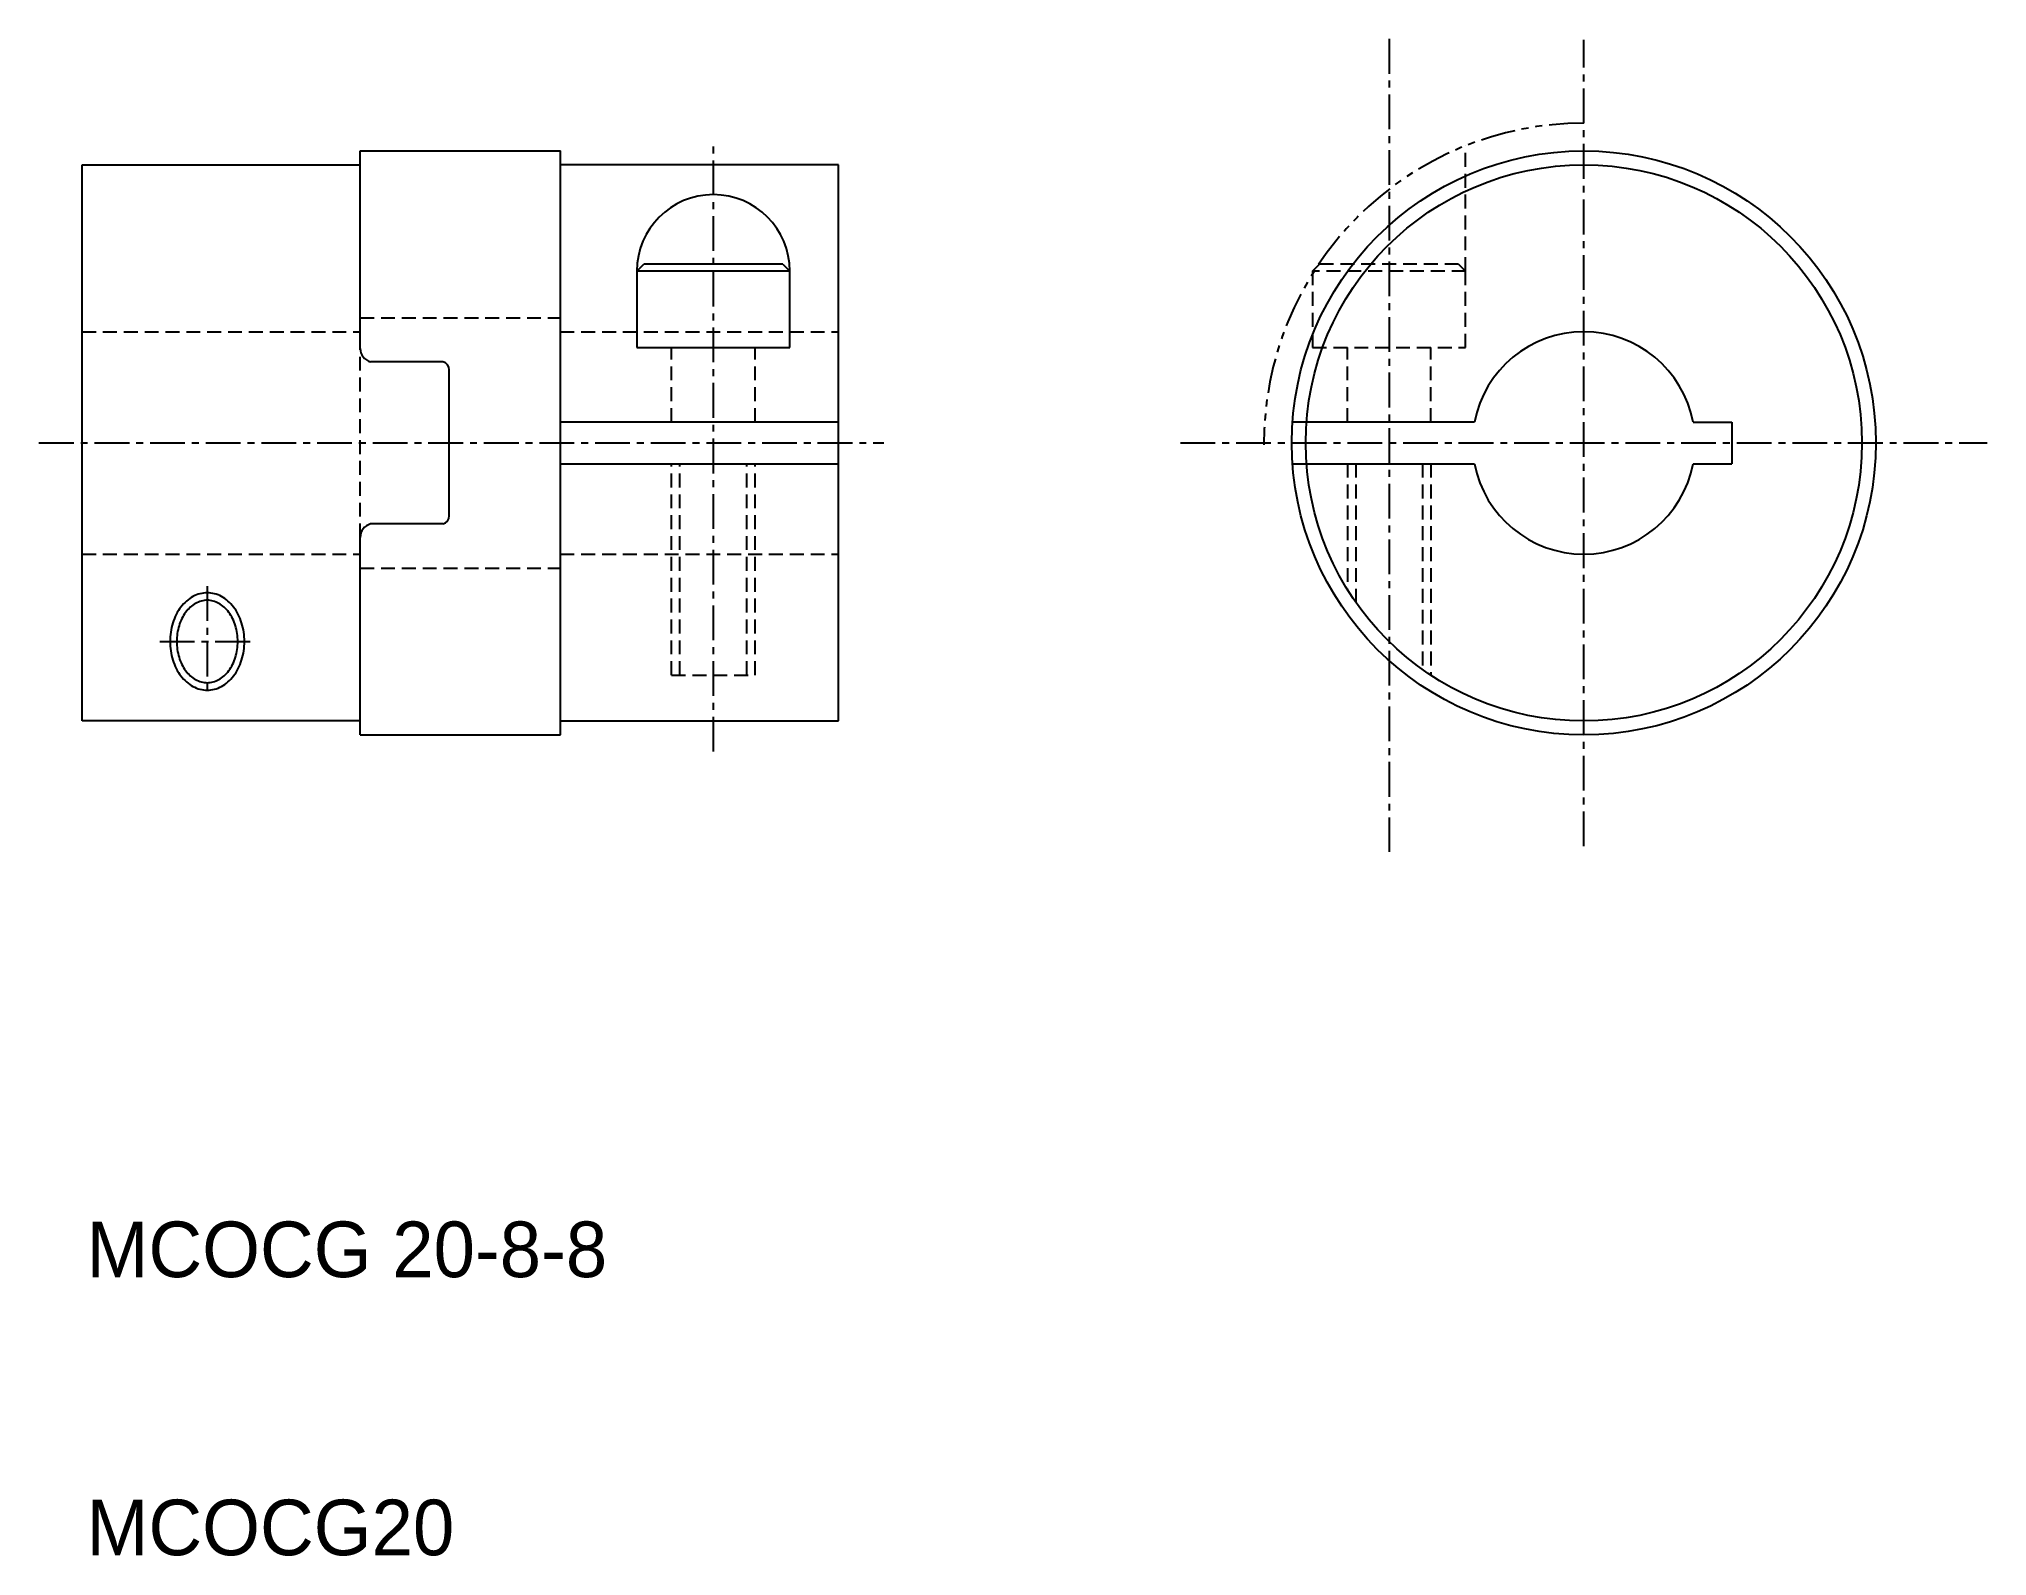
# Model space of a CAD drawing. Extents: x 230 to 300, y 396 to 450.6.
import ezdxf

# ---------------------------------------------------------------- set-up
doc = ezdxf.new("R2010")
doc.units = 0
for name, pattern in [('CENTER', [2, 1.25, -0.25, 0.25, -0.25]), ('DASHED', [0.75, 0.5, -0.25]), ('PHANTOM', [2.5, 1.25, -0.25, 0.25, -0.25, 0.25, -0.25])]:
    doc.linetypes.add(name, pattern=pattern)
doc.layers.get('0').update_dxf_attribs({"linetype": 'CONTINUOUS'})
doc.layers.add('CENTER', color=1, linetype='CENTER')

msp = doc.modelspace()

# ---------------------------------------------------------------- linework, layer by layer
at = {"color": 7, "linetype": 'CONTINUOUS'}
for p, q in [((241.508, 439.457), (241.508, 446.557)), ((241.508, 446.557), (248.708, 446.557)), ((248.708, 425.557), (248.708, 446.557)), ((231.508, 426.057), (231.508, 446.057)), ((231.508, 446.057), (241.508, 446.057)), ((258.708, 446.057), (248.708, 446.057)), ((258.708, 426.057), (258.708, 446.057)), ((251.458, 442.235), (251.708, 442.485)), ((251.458, 442.235), (251.458, 439.485)), ((256.958, 442.235), (251.458, 442.235)), ((256.708, 442.485), (251.708, 442.485)), ((256.708, 442.485), (256.958, 442.235)), ((256.958, 439.485), (256.958, 442.235)), ((275.758, 442.235), (276.008, 442.485)), ((251.458, 439.485), (256.958, 439.485)), ((244.708, 433.432), (244.708, 438.683)), ((258.708, 436.807), (248.708, 436.807)), ((281.579, 436.807), (275.035, 436.807)), ((289.437, 436.807), (290.832, 436.807)), ((290.832, 436.807), (290.832, 435.307)), ((248.708, 435.307), (258.708, 435.307)), ((275.035, 435.307), (281.579, 435.307)), ((289.437, 435.307), (290.832, 435.307)), ((241.508, 425.557), (241.508, 432.657)), ((241.508, 426.057), (231.508, 426.057)), ((248.708, 426.057), (258.708, 426.057)), ((241.508, 425.557), (248.708, 425.557))]:
    msp.add_line(p, q, dxfattribs=at)
at = {"color": 3, "linetype": 'DASHED'}
for p, q in [((281.258, 442.235), (281.258, 446.743)), ((281.258, 442.235), (275.758, 442.235)), ((275.758, 442.235), (275.758, 439.485)), ((281.008, 442.485), (276.008, 442.485)), ((281.008, 442.485), (281.258, 442.235)), ((281.258, 439.485), (281.258, 442.235)), ((231.508, 440.057), (241.508, 440.057)), ((241.508, 440.557), (248.708, 440.557)), ((248.708, 440.057), (258.708, 440.057)), ((241.508, 432.657), (241.508, 439.457)), ((252.708, 436.807), (252.708, 439.485)), ((255.708, 436.807), (255.708, 439.485)), ((275.758, 439.485), (281.258, 439.485)), ((277.008, 436.807), (277.008, 439.485)), ((280.008, 436.807), (280.008, 439.485)), ((252.708, 427.706), (252.708, 435.307)), ((253.008, 427.706), (253.008, 435.307)), ((255.408, 427.706), (255.408, 435.307)), ((255.708, 427.706), (255.708, 435.307)), ((277.008, 435.307), (277.008, 430.789)), ((277.308, 435.307), (277.308, 430.334)), ((279.708, 435.307), (279.708, 427.911)), ((280.008, 435.307), (280.008, 427.706)), ((231.508, 432.057), (241.508, 432.057)), ((241.508, 431.557), (248.708, 431.557)), ((248.708, 432.057), (258.708, 432.057)), ((252.708, 427.706), (255.708, 427.706))]:
    msp.add_line(p, q, dxfattribs=at)
for p, q in [((244.483, 438.973), (241.883, 438.973)), ((244.483, 433.141), (241.883, 433.141))]:
    msp.add_line(p, q)
at = {"color": 3, "linetype": 'CONTINUOUS'}
msp.add_polyline3d([(236.008, 430.666, 0), (235.942, 430.664, 0), (235.877, 430.658, 0), (235.812, 430.647, 0), (235.747, 430.633, 0), (235.683, 430.614, 0), (235.619, 430.591, 0), (235.557, 430.564, 0), (235.496, 430.533, 0), (235.435, 430.498, 0), (235.377, 430.46, 0), (235.32, 430.417, 0), (235.264, 430.371, 0), (235.21, 430.322, 0), (235.158, 430.269, 0), (235.109, 430.213, 0), (235.061, 430.154, 0), (235.016, 430.091, 0), (234.973, 430.026, 0), (234.932, 429.959, 0), (234.894, 429.888, 0), (234.859, 429.816, 0), (234.827, 429.741, 0), (234.797, 429.664, 0), (234.771, 429.586, 0), (234.747, 429.506, 0), (234.726, 429.424, 0), (234.709, 429.341, 0), (234.694, 429.257, 0), (234.683, 429.173, 0), (234.675, 429.087, 0), (234.67, 429.002, 0), (234.669, 428.916, 0), (234.67, 428.83, 0), (234.675, 428.744, 0), (234.683, 428.659, 0), (234.694, 428.574, 0), (234.709, 428.49, 0), (234.726, 428.408, 0), (234.747, 428.326, 0), (234.771, 428.246, 0), (234.797, 428.167, 0), (234.827, 428.091, 0), (234.859, 428.016, 0), (234.894, 427.943, 0), (234.932, 427.873, 0), (234.973, 427.805, 0), (235.016, 427.74, 0), (235.061, 427.678, 0), (235.109, 427.619, 0), (235.158, 427.563, 0), (235.21, 427.51, 0), (235.264, 427.46, 0), (235.32, 427.414, 0), (235.377, 427.372, 0), (235.435, 427.333, 0), (235.496, 427.299, 0), (235.557, 427.268, 0), (235.619, 427.241, 0), (235.683, 427.218, 0), (235.747, 427.199, 0), (235.812, 427.184, 0), (235.877, 427.174, 0), (235.942, 427.167, 0), (236.008, 427.165, 0), (236.074, 427.167, 0), (236.139, 427.174, 0), (236.205, 427.184, 0), (236.269, 427.199, 0), (236.334, 427.218, 0), (236.397, 427.241, 0), (236.459, 427.268, 0), (236.521, 427.299, 0), (236.581, 427.333, 0), (236.639, 427.372, 0), (236.697, 427.414, 0), (236.752, 427.46, 0), (236.806, 427.51, 0), (236.858, 427.563, 0), (236.908, 427.619, 0), (236.955, 427.678, 0), (237, 427.74, 0), (237.043, 427.805, 0), (237.084, 427.873, 0), (237.122, 427.943, 0), (237.157, 428.016, 0), (237.189, 428.091, 0), (237.219, 428.167, 0), (237.245, 428.246, 0), (237.269, 428.326, 0), (237.29, 428.408, 0), (237.307, 428.49, 0), (237.322, 428.574, 0), (237.333, 428.659, 0), (237.341, 428.744, 0), (237.346, 428.83, 0), (237.347, 428.916, 0), (237.346, 429.002, 0), (237.341, 429.087, 0), (237.333, 429.173, 0), (237.322, 429.257, 0), (237.307, 429.341, 0), (237.29, 429.424, 0), (237.269, 429.506, 0), (237.245, 429.586, 0), (237.219, 429.664, 0), (237.189, 429.741, 0), (237.157, 429.816, 0), (237.122, 429.888, 0), (237.084, 429.959, 0), (237.043, 430.026, 0), (237, 430.091, 0), (236.955, 430.154, 0), (236.908, 430.213, 0), (236.858, 430.269, 0), (236.806, 430.322, 0), (236.752, 430.371, 0), (236.697, 430.417, 0), (236.639, 430.46, 0), (236.581, 430.498, 0), (236.521, 430.533, 0), (236.459, 430.564, 0), (236.397, 430.591, 0), (236.334, 430.614, 0), (236.269, 430.633, 0), (236.205, 430.647, 0), (236.139, 430.658, 0), (236.074, 430.664, 0), (236.008, 430.666, 0)], dxfattribs=at)
at = {"color": 7, "linetype": 'CONTINUOUS'}
msp.add_polyline3d([(236.008, 430.398, 0), (235.954, 430.396, 0), (235.901, 430.391, 0), (235.847, 430.382, 0), (235.794, 430.369, 0), (235.741, 430.353, 0), (235.69, 430.334, 0), (235.638, 430.311, 0), (235.588, 430.285, 0), (235.539, 430.256, 0), (235.491, 430.223, 0), (235.444, 430.187, 0), (235.398, 430.148, 0), (235.354, 430.106, 0), (235.312, 430.061, 0), (235.271, 430.014, 0), (235.232, 429.964, 0), (235.195, 429.911, 0), (235.16, 429.856, 0), (235.127, 429.799, 0), (235.096, 429.739, 0), (235.067, 429.678, 0), (235.04, 429.614, 0), (235.016, 429.549, 0), (234.994, 429.483, 0), (234.975, 429.415, 0), (234.958, 429.346, 0), (234.944, 429.276, 0), (234.932, 429.205, 0), (234.923, 429.133, 0), (234.916, 429.061, 0), (234.912, 428.989, 0), (234.911, 428.916, 0), (234.912, 428.843, 0), (234.916, 428.771, 0), (234.923, 428.698, 0), (234.932, 428.627, 0), (234.944, 428.556, 0), (234.958, 428.486, 0), (234.975, 428.417, 0), (234.994, 428.349, 0), (235.016, 428.282, 0), (235.04, 428.217, 0), (235.067, 428.154, 0), (235.096, 428.092, 0), (235.127, 428.033, 0), (235.16, 427.976, 0), (235.195, 427.921, 0), (235.232, 427.868, 0), (235.271, 427.818, 0), (235.312, 427.77, 0), (235.354, 427.726, 0), (235.398, 427.684, 0), (235.444, 427.645, 0), (235.491, 427.609, 0), (235.539, 427.576, 0), (235.588, 427.547, 0), (235.638, 427.52, 0), (235.69, 427.498, 0), (235.741, 427.478, 0), (235.794, 427.462, 0), (235.847, 427.45, 0), (235.901, 427.441, 0), (235.954, 427.436, 0), (236.008, 427.434, 0), (236.062, 427.436, 0), (236.116, 427.441, 0), (236.169, 427.45, 0), (236.222, 427.462, 0), (236.275, 427.478, 0), (236.327, 427.498, 0), (236.378, 427.52, 0), (236.428, 427.547, 0), (236.477, 427.576, 0), (236.525, 427.609, 0), (236.572, 427.645, 0), (236.618, 427.684, 0), (236.662, 427.726, 0), (236.704, 427.77, 0), (236.745, 427.818, 0), (236.784, 427.868, 0), (236.821, 427.921, 0), (236.856, 427.976, 0), (236.889, 428.033, 0), (236.921, 428.092, 0), (236.949, 428.154, 0), (236.976, 428.217, 0), (237, 428.282, 0), (237.022, 428.349, 0), (237.041, 428.417, 0), (237.058, 428.486, 0), (237.073, 428.556, 0), (237.084, 428.627, 0), (237.094, 428.698, 0), (237.1, 428.771, 0), (237.104, 428.843, 0), (237.105, 428.916, 0), (237.104, 428.989, 0), (237.1, 429.061, 0), (237.094, 429.133, 0), (237.084, 429.205, 0), (237.073, 429.276, 0), (237.058, 429.346, 0), (237.041, 429.415, 0), (237.022, 429.483, 0), (237, 429.549, 0), (236.976, 429.614, 0), (236.949, 429.678, 0), (236.921, 429.739, 0), (236.889, 429.799, 0), (236.856, 429.856, 0), (236.821, 429.911, 0), (236.784, 429.964, 0), (236.745, 430.014, 0), (236.704, 430.061, 0), (236.662, 430.106, 0), (236.618, 430.148, 0), (236.572, 430.187, 0), (236.525, 430.223, 0), (236.477, 430.256, 0), (236.428, 430.285, 0), (236.378, 430.311, 0), (236.327, 430.334, 0), (236.275, 430.353, 0), (236.222, 430.369, 0), (236.169, 430.382, 0), (236.116, 430.391, 0), (236.062, 430.396, 0), (236.008, 430.398, 0)], dxfattribs=at)
for radius in [10.5, 10]:
    msp.add_circle((285.508, 436.057), radius, dxfattribs=at)
at = {"color": 3, "linetype": 'PHANTOM'}
msp.add_arc((285.508, 436.057), 11.5, 90, 180.32204, dxfattribs=at)
msp.add_arc((254.208, 442.235), 2.75, 0, 180)
at = {"color": 7, "linetype": 'CONTINUOUS'}
for centre, radius, start, end in [((285.508, 436.057), 4, 10.80692, 169.19308), ((242.008, 439.457), 0.5, 180, 255.52249), ((244.408, 438.683), 0.3, 0, 75.52249), ((244.408, 438.683), 0.3, 0, 75.52249), ((285.508, 436.057), 4, 190.80692, 349.19308), ((242.008, 432.657), 0.5, 104.47751, 180), ((244.408, 433.432), 0.3, 284.47751, 0)]:
    msp.add_arc(centre, radius, start, end, dxfattribs=at)
at = {"layer": 'CENTER', "color": 1, "linetype": 'CENTER'}
for p, q in [((278.508, 450.583), (278.508, 421.347)), ((285.508, 421.557), (285.508, 450.557)), ((254.208, 424.962), (254.208, 446.74)), ((229.957, 436.057), (260.34, 436.057)), ((271.008, 436.057), (300.008, 436.057)), ((236.008, 430.908), (236.008, 426.924)), ((234.298, 428.916), (237.718, 428.916))]:
    msp.add_line(p, q, dxfattribs=at)

# ---------------------------------------------------------------- texts
at = {"color": 7, "linetype": 'CONTINUOUS'}
for s, p in [('MCOCG 20-8-8', (231.666, 406.057)), ('MCOCG20', (231.666, 396.057))]:
    msp.add_text(s, height=2, dxfattribs=at).set_placement(p)

doc.saveas('drawing.dxf')
